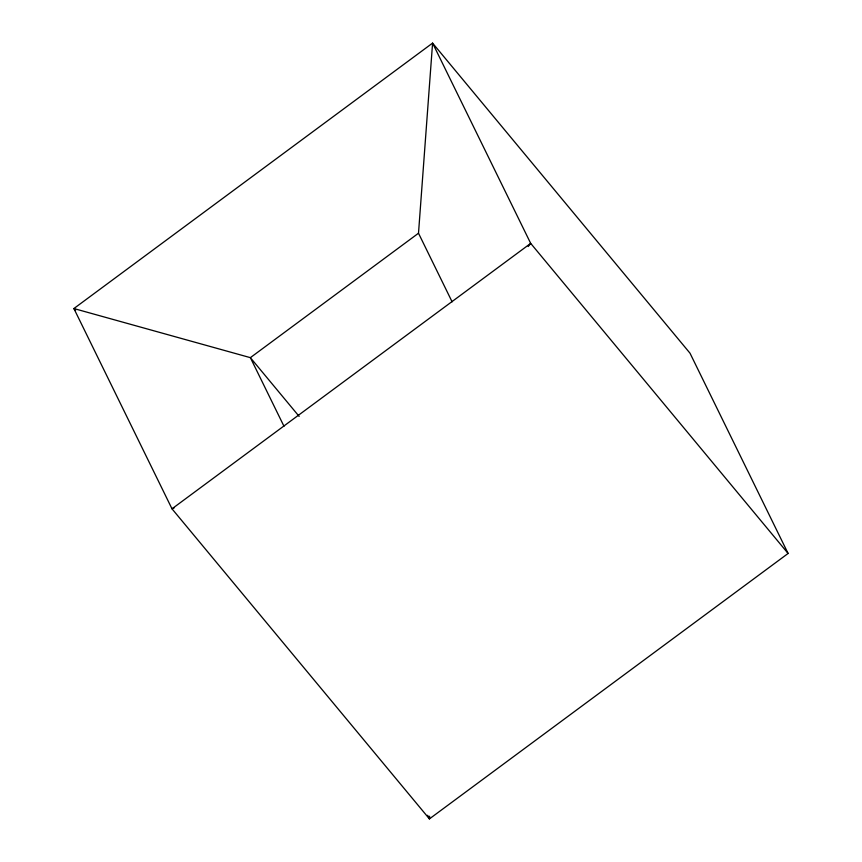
<?xml version="1.0" encoding="UTF-8"?>
<svg xmlns="http://www.w3.org/2000/svg" width="862" height="862" viewBox="0 0 862 862"><rect width="100%" height="100%" fill="white"/><g stroke="black" fill="none" stroke-linecap="round" stroke-linejoin="round"><path stroke-width="1.29" d="M452.108 301.829L418.501 233.225L432.584 43.1L73.895 308.542L172.001 508.817L429.416 818.9L788.105 553.458L689.999 353.183L432.584 43.1L530.69 243.375L788.105 553.458M429.621 816.217L429.416 818.9L427.649 815.28M528.212 246.51L530.69 243.375L172.001 508.817L174.447 507.696M418.501 233.225L250.368 357.655L73.895 308.542L75.608 310.611M299.136 416.389L250.368 357.655L283.975 426.248"/></g></svg>
